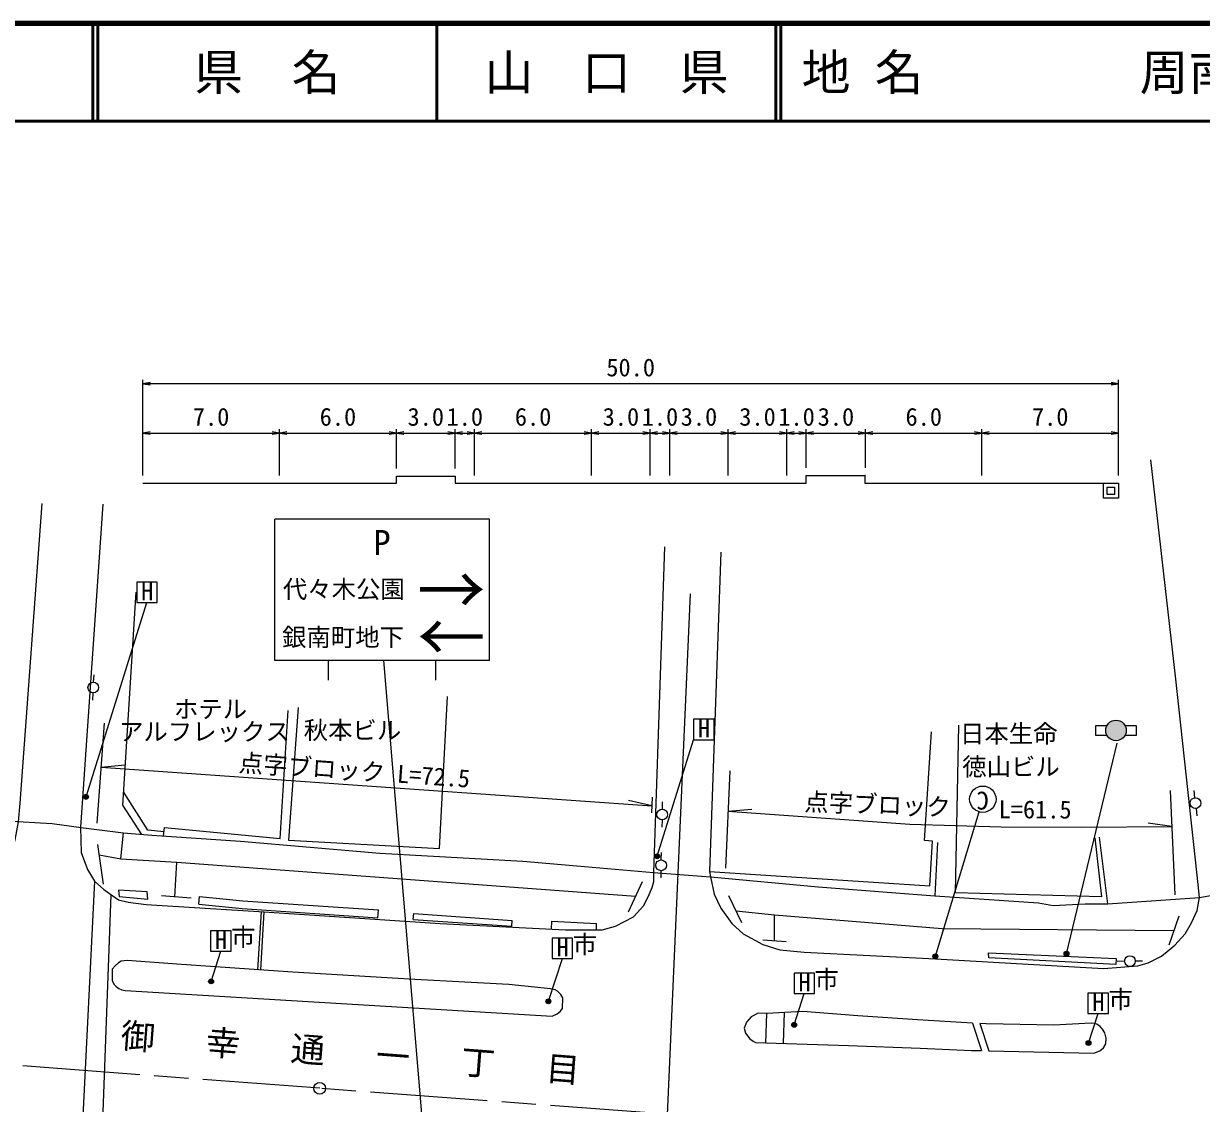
# Model space of a CAD drawing. Units: millimetres at full size, sheet at 1:1000, with parts at other scales. Extents: x 40000 to 680000, y 20000 to 380000.
# Drawn here: x 290638 to 411353, y 269309 to 380000 of the extents above; entities that cross this region are included whole.
import ezdxf
from ezdxf.enums import TextEntityAlignment as Align

# ---------------------------------------------------------------- set-up
doc = ezdxf.new("R2010")
doc.units = ezdxf.units.MM
doc.header["$LTSCALE"] = 1000
doc.linetypes.add('CHAIN', pattern=[18.5, 12, -1.5, 3.5, -1.5])
for name, color, linetype, lineweight in [('M-BGD', 7, 'Continuous', 25), ('M-BGD-EXST', 7, 'Continuous', 25), ('M-BMK', 2, 'CHAIN', 13), ('M-BMK-SRVR', 3, 'Continuous', 25), ('M-STR-HTXT', 7, 'Continuous', 13), ('M-STR-STRC', 7, 'Continuous', 25), ('M-STR-STRD', 8, 'Continuous', 25), ('M-TTL', 2, 'Continuous', 140), ('M-TTL-LINE', 7, 'Continuous', 50)]:
    doc.layers.add(name, color=color, linetype=linetype, lineweight=lineweight)
doc.layers.add('M-BMK-HTXT', color=7, linetype='Continuous')
doc.layers.add('M-TTL-TXT', color=7, linetype='Continuous')
doc.styles.add('ＭＳ ゴシック', font='')
doc.styles.get('ＭＳ ゴシック').set_extended_font_data('MS Gothic')

# ---------------------------------------------------------------- blocks, each defined once
blk = doc.blocks.new('open_arrow')
at = {"color": 0, "linetype": 'Continuous', "lineweight": -2}
blk.add_lwpolyline([(7.5, 1.25), (0, 0), (7.5, -1.25)], dxfattribs=at)

msp = doc.modelspace()

# ---------------------------------------------------------------- hatches: boundary and pattern name
at = {"layer": 'M-BGD-EXST'}
for points in [[(403647, 307544, 1), (401547, 307544, 1)], [(297225, 300576, 1), (296854, 300912, 1)], [(355756, 294478, 1), (355385, 294814, 1)], [(397706, 284493, 1), (397335, 284829, 1)], [(384268, 284225, 1), (383898, 284561, 1)], [(310044, 281651, 1), (309673, 281987, 1)], [(344611, 279610, 1), (344241, 279946, 1)], [(369801, 277193, 1), (369430, 277529, 1)], [(399970, 275332, 1), (399599, 275668, 1)]]:
    msp.add_hatch(color=256, dxfattribs=at).paths.add_polyline_path(points)

# ---------------------------------------------------------------- linework, layer by layer
at = {"layer": 'M-BGD'}
for p, q in [((401699, 331740), (401699, 332474)), ((401699, 332474), (402458, 332474)), ((402458, 332474), (402458, 331740)), ((402458, 331740), (401699, 331740)), ((358961, 321562), (355093, 234475)), ((297822, 312495), (297874, 313244)), ((297746, 311398), (297694, 310650)), ((410681, 300641), (410600, 301387)), ((356111, 299478), (356136, 300227)), ((410799, 299548), (410879, 298802)), ((356075, 298378), (356050, 297629)), ((300610, 294392), (300866, 297038)), ((298231, 295837), (298803, 291779)), ((384287, 296070), (384022, 290589)), ((355996, 294269), (356021, 295019)), ((306139, 290480), (306347, 294025)), ((355960, 293170), (355935, 292420)), ((354034, 292008), (352597, 288918)), ((307803, 290353), (304778, 290584)), ((308595, 289734), (308674, 290530)), ((362895, 290629), (364231, 287844)), ((314645, 283013), (315007, 288960)), ((314944, 282992), (315306, 288941)), ((326956, 288349), (327010, 289147)), ((330582, 288173), (330624, 288772)), ((330624, 288772), (340718, 288064)), ((367598, 285993), (367610, 288633)), ((409035, 288521), (407996, 285519)), ((330582, 288173), (340676, 287465)), ((340676, 287465), (340718, 288064)), ((344746, 287995), (344706, 287186)), ((344746, 287995), (349372, 287761)), ((349342, 287162), (349372, 287761)), ((366390, 286073), (368807, 285914)), ((403478, 283888), (402728, 283868)), ((404577, 283917), (405327, 283937))]:
    msp.add_line(p, q, dxfattribs=at)
for points in [[(257843, 341327), (255491, 308390), (254869, 298291), (255374, 296630), (255938, 295851), (256724, 294948), (258207, 293802), (259784, 293229), (265961, 292799), (279302, 292030), (285031, 291652), (286572, 292311), (288055, 293291), (288848, 294230), (289432, 295235), (289795, 296347), (290116, 298166), (290303, 300091), (292551, 330800)], [(362098, 325807), (360931, 293071), (361042, 292521), (361411, 290759), (362093, 289337), (363239, 287752), (364403, 286695), (366407, 285594), (368143, 285070), (370627, 284823), (384111, 284126), (401329, 283155), (404828, 283415), (405879, 283737), (407260, 284412), (408640, 285527), (409674, 286690), (410351, 287816), (410901, 289073), (411160, 290404), (410900, 292720), (408697, 313105), (406171, 335295)], [(302858, 332874), (316858, 332874), (328858, 332874), (328858, 333598), (334858, 333598), (334858, 332874), (336858, 332874), (348858, 332874), (354858, 332874), (356858, 332874), (370858, 332874), (370858, 333669), (376932, 333669), (376858, 333669), (376858, 332874), (388858, 332874), (402858, 332874)], [(402858, 332874), (402858, 331340), (401299, 331340), (401299, 332874)], [(298776, 330724), (296487, 297612), (296547, 295043), (297185, 293292), (297926, 292093), (298881, 291226), (300375, 290191), (301346, 289954), (303206, 289713), (315295, 288942), (333344, 287754), (346170, 287112), (349946, 287112), (351300, 287473), (353143, 288425), (354164, 289550), (354636, 290494), (355065, 291450), (355219, 292053), (355247, 292970), (356348, 326364)], [(302146, 321710), (300787, 299885), (302721, 296887)], [(401773, 289786), (411160, 290404), (417185, 291516), (420272, 291970), (428749, 293457), (432668, 294165), (438270, 295420), (444787, 297349), (454468, 300131), (461497, 302732), (466254, 304744), (469755, 306211), (480404, 311268), (488504, 315095)], [(318786, 309888), (317799, 296304), (333261, 295450), (334087, 311009)], [(304997, 296719), (305083, 297607), (316942, 296458), (317740, 309590)], [(400442, 296541), (401113, 290486), (386150, 290881), (386489, 308092)], [(360931, 293071), (383508, 291627), (383800, 296200), (382976, 296253), (383690, 307416)], [(305040, 297163), (303379, 297324), (300873, 301258)], [(249677, 300540), (293562, 298006), (296789, 297571), (300866, 297038), (303794, 296799), (312862, 296196), (327159, 294976), (341808, 294132), (347330, 293649), (355186, 292975), (361042, 292521), (372061, 291498), (384022, 290589), (394647, 289881), (396161, 289601), (399437, 289786), (401773, 289786), (400907, 296603)], [(298378, 294791), (300610, 294392), (306347, 294025), (353361, 290561)], [(308595, 289734), (313055, 289293), (326956, 288349)], [(308674, 290530), (313121, 290091), (327010, 289147)], [(363655, 289045), (367610, 288633), (384767, 287251), (408526, 287052)]]:
    msp.add_lwpolyline(points, dxfattribs=at)
for points in [[(300384, 291177), (300422, 290515), (303375, 290248), (303316, 290984)], [(389529, 284754), (402621, 284176), (402593, 283549), (389567, 284243)]]:
    msp.add_lwpolyline(points, close=True, dxfattribs=at)
for centre in [(297784, 311947), (410740, 300095), (356093, 298928), (355978, 293719), (404027, 283903)]:
    msp.add_circle(centre, 550, dxfattribs=at)
at = {"layer": 'M-BGD-EXST'}
for p, q in [((304335, 322754), (302235, 322754)), ((302235, 322754), (302235, 320654)), ((304335, 320654), (304335, 322754)), ((297039, 300744), (303285, 320654)), ((302235, 320654), (304335, 320654)), ((361403, 308689), (359303, 308689)), ((359303, 308689), (359303, 306589)), ((361403, 306589), (361403, 308689)), ((355571, 294646), (359303, 306589)), ((359303, 306589), (361403, 306589)), ((397520, 284661), (402724, 306227)), ((384083, 284393), (388558, 299205)), ((311901, 287012), (309801, 287012)), ((309801, 287012), (309801, 284912)), ((311901, 284912), (311901, 287012)), ((346912, 286250), (344812, 286250)), ((344812, 286250), (344812, 284150)), ((346912, 284150), (346912, 286250)), ((309801, 284912), (311901, 284912)), ((309859, 281819), (310851, 284912)), ((344426, 279778), (345862, 284150)), ((344812, 284150), (346912, 284150)), ((371701, 282667), (369601, 282667)), ((369601, 282667), (369601, 280567)), ((371701, 280567), (371701, 282667)), ((369601, 280567), (371701, 280567)), ((369616, 277361), (370651, 280567)), ((401821, 280628), (399721, 280628)), ((399721, 280628), (399721, 278528)), ((401821, 278528), (401821, 280628)), ((399721, 278528), (401821, 278528)), ((399785, 275500), (400771, 278528))]:
    msp.add_line(p, q, dxfattribs=at)
for points in [[(401659, 308017), (400497, 308017), (400497, 307072), (401659, 307072)], [(404697, 307544), (404697, 308017), (403535, 308017)], [(403535, 307072), (404697, 307072), (404697, 307544)]]:
    msp.add_lwpolyline(points, dxfattribs=at)
for centre, radius in [((402597, 307544), 1050), ((388949, 300497), 1350), ((297039, 300744), 250), ((355571, 294646), 250), ((397520, 284661), 250), ((384083, 284393), 250), ((309859, 281819), 250), ((344426, 279778), 250), ((369616, 277361), 250), ((399785, 275500), 250)]:
    msp.add_circle(centre, radius, dxfattribs=at)
at = {"layer": 'M-BMK'}
msp.add_lwpolyline([(497809, 293040), (478953, 283993), (471558, 280835), (459440, 276523), (455745, 275404), (445014, 272570), (432098, 269649), (427318, 268835), (419773, 267569), (413377, 266963), (407280, 266518), (401533, 266169), (387596, 266171), (376784, 266609), (356609, 268200), (320988, 270859), (221221, 278418)], dxfattribs=at)
at = {"layer": 'M-BMK-SRVR'}
msp.add_circle((320988, 270859), 600, dxfattribs=at)
at = {"layer": 'M-STR-HTXT'}
for p, q in [((302858, 333674), (302858, 343485)), ((402858, 343085), (302858, 343085)), ((402858, 333674), (402858, 343485)), ((302858, 338027), (316858, 338027)), ((316858, 333674), (316858, 338427)), ((316858, 338027), (328858, 338027)), ((328858, 334398), (328858, 338427)), ((328858, 338027), (334858, 338027)), ((334858, 334398), (334858, 338427)), ((334858, 338027), (336858, 338027)), ((336858, 333674), (336858, 338427)), ((336858, 338027), (348858, 338027)), ((348858, 333674), (348858, 338427)), ((348858, 338027), (354858, 338027)), ((354858, 333674), (354858, 338427)), ((354858, 338027), (356858, 338027)), ((356858, 333674), (356858, 338427)), ((356858, 338027), (362858, 338027)), ((362858, 333674), (362858, 338427)), ((362858, 338027), (368858, 338027)), ((368858, 333674), (368858, 338427)), ((368858, 338027), (370858, 338027)), ((370858, 334469), (370858, 338427)), ((370858, 338027), (376932, 338027)), ((376932, 334469), (376932, 338427)), ((376932, 338027), (388858, 338027)), ((388858, 333674), (388858, 338427)), ((388858, 338027), (402858, 338027)), ((298916, 308287), (298153, 298028)), ((298582, 303789), (301027, 304002)), ((298582, 303789), (355027, 299809)), ((363010, 303392), (362567, 293425)), ((355069, 300718), (354995, 299104)), ((408145, 301380), (408636, 290683)), ((355027, 299809), (352636, 300363)), ((362826, 299259), (365272, 299472)), ((408315, 297685), (405887, 298053))]:
    msp.add_line(p, q, dxfattribs=at)
msp.add_lwpolyline([(362826, 299259), (381460, 297945), (390836, 297667), (399050, 297625), (408315, 297685)], dxfattribs=at)
at = {"layer": 'M-STR-STRC'}
for p, q in [((338378, 329205), (316378, 329205)), ((316378, 314705), (316378, 329205)), ((338378, 314705), (338378, 329205)), ((338378, 314705), (316378, 314705)), ((321878, 312705), (321878, 314705)), ((327514, 314700), (332127, 259886)), ((332878, 312705), (332878, 314705)), ((297926, 292093), (296086, 255483)), ((298322, 255371), (299628, 290708))]:
    msp.add_line(p, q, dxfattribs=at)
at = {"layer": 'M-STR-STRD'}
for p, q in [((366771, 278543), (366672, 275533)), ((368575, 278626), (368471, 275474)), ((387882, 277553), (388826, 274725)), ((388634, 277511), (389570, 274709))]:
    msp.add_line(p, q, dxfattribs=at)
msp.add_lwpolyline([(301256, 283947), (300656, 283879), (300357, 283721), (300030, 283417), (299732, 283069), (299717, 281898), (299906, 281520), (300133, 281297), (300404, 281102), (300726, 280965), (301036, 280890), (344808, 278253), (345330, 278499), (345632, 278747), (345870, 279052), (345919, 280129), (345710, 280474), (345348, 280821), (345108, 280962), (344648, 281051), (340368, 281495), (330731, 282022), (318244, 282765), (306837, 283551)], close=True, dxfattribs=at)
for points in [[(387882, 277553), (382269, 277869), (376150, 278301), (370509, 278719), (366827, 278542), (365929, 278553), (365197, 278197), (364732, 277640), (364505, 277030), (364637, 276501), (365071, 275944), (365405, 275682), (365667, 275566), (375184, 275253), (382517, 274963), (387799, 274748), (388826, 274725)], [(389570, 274709), (400332, 274472), (400954, 274689), (401323, 275008), (401549, 275430), (401576, 276007), (401453, 276556), (401215, 276923), (400965, 277183), (400637, 277431), (400378, 277515), (400046, 277544), (396223, 277347), (389306, 277473), (388634, 277511)]]:
    msp.add_lwpolyline(points, dxfattribs=at)
at = {"layer": 'M-TTL'}
msp.add_line((680000, 380000), (40000, 380000), dxfattribs=at)
at = {"layer": 'M-TTL-LINE'}
for p, q in [((297750, 380000), (297750, 370000)), ((298250, 380000), (298250, 370000)), ((333000, 380000), (333000, 370000)), ((367750, 380000), (367750, 370000)), ((368250, 380000), (368250, 370000)), ((40000, 370000), (680000, 370000))]:
    msp.add_line(p, q, dxfattribs=at)

# ---------------------------------------------------------------- block references
at = {"layer": 'M-STR-HTXT', "xscale": 100, "yscale": 100}
for p in [(302858, 343085), (302858, 338027), (316858, 338027), (328858, 338027), (334858, 338027), (336858, 338027), (348858, 338027), (354858, 338027), (356858, 338027), (362858, 338027), (368858, 338027), (370858, 338027), (376932, 338027), (388858, 338027)]:
    msp.add_blockref('open_arrow', p, dxfattribs=at)
at = {"layer": 'M-STR-HTXT', "xscale": 100, "yscale": 100, "rotation": 180}
for p in [(402858, 343085), (316858, 338027), (328858, 338027), (334858, 338027), (336858, 338027), (348858, 338027), (354858, 338027), (356858, 338027), (362858, 338027), (368858, 338027), (370858, 338027), (376932, 338027), (388858, 338027), (402858, 338027)]:
    msp.add_blockref('open_arrow', p, dxfattribs=at)

# ---------------------------------------------------------------- texts
at = {"layer": 'M-BGD-EXST', "style": 'ＭＳ ゴシック'}
for s, p in [('H', (302687, 320346)), ('H', (359755, 306281)), ('市', (311901, 284912)), ('H', (310254, 284604)), ('H', (345265, 283842)), ('市', (346912, 284150)), ('H', (370054, 280258)), ('市', (371701, 280567)), ('H', (400174, 278220)), ('市', (401821, 278528))]:
    msp.add_text(s, height=1833, dxfattribs=at).set_placement(p, align=Align.BOTTOM_LEFT)
msp.add_text('C', height=1833, rotation=178.508, dxfattribs=at).set_placement((389604, 301790), align=Align.BOTTOM_LEFT)
at = {"layer": 'M-BMK-HTXT', "style": 'ＭＳ ゴシック'}
for s, p in [('ホテル', (306047, 308271)), ('アルフレックス', (300426, 305955)), ('秋本ビル', (319345, 306099)), ('日本生命', (386605, 305741)), ('徳山ビル', (386835, 302364))]:
    msp.add_text(s, height=1833, dxfattribs=at).set_placement(p, align=Align.BOTTOM_LEFT)
msp.add_text('御   幸   通   一   丁   目', height=2566, rotation=355.621, dxfattribs=at).set_placement((300466, 274255), align=Align.BOTTOM_LEFT)
at = {"layer": 'M-STR-HTXT', "style": 'ＭＳ ゴシック'}
for s, p in [('50.0', (352858, 343285)), ('7.0', (309858, 338227)), ('6.0', (322858, 338227)), ('3.0', (331858, 338227)), ('1.0', (335858, 338227)), ('6.0', (342858, 338227)), ('3.0', (351858, 338227)), ('1.0', (355858, 338227)), ('3.0', (359858, 338227)), ('3.0', (365858, 338227)), ('1.0', (369858, 338227)), ('3.0', (373895, 338227)), ('6.0', (382895, 338227)), ('7.0', (395858, 338227))]:
    msp.add_text(s, height=1833, dxfattribs=at).set_placement(p, align=Align.BOTTOM_CENTER)
for s, rotation, p in [('点字ブロック L=72.5', 355.967, (312616, 302800)), ('点字ブロック', 357.768, (370606, 298789)), ('L=61.5', 359.768, (390560, 297991))]:
    msp.add_text(s, height=1833, rotation=rotation, dxfattribs=at).set_placement(p, align=Align.BOTTOM_LEFT)
at = {"layer": 'M-STR-STRC', "style": 'ＭＳ ゴシック'}
for s, height, p in [('P', 2566, (327378, 326807)), ('→', 5132, (334490, 321916)), ('代々木公園', 1833, (323461, 322028)), ('←', 5132, (334490, 317083)), ('銀南町地下', 1833, (323378, 317101))]:
    msp.add_text(s, height=height, dxfattribs=at).set_placement(p, align=Align.MIDDLE_CENTER)
at = {"layer": 'M-TTL-TXT', "style": 'ＭＳ ゴシック'}
for s, p in [('県\u3000名', (315625, 375000)), ('山\u3000口\u3000県', (350375, 375000))]:
    msp.add_text(s, height=3666, dxfattribs=at).set_placement(p, align=Align.MIDDLE_CENTER)
for s, p in [('地 名', (370380, 375000)), ('周南市御幸通一丁目\u3000二丁目', (405024, 375000))]:
    msp.add_text(s, height=3666, dxfattribs=at).set_placement(p, align=Align.MIDDLE_LEFT)

doc.saveas('drawing.dxf')
